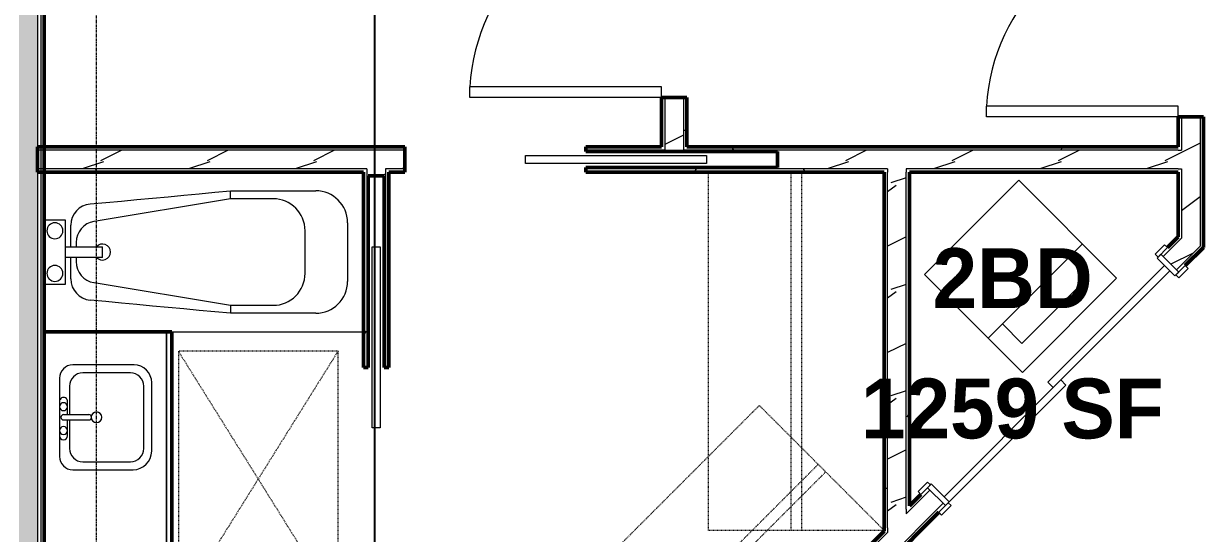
# Model space of a CAD drawing. Extents: x -4294 to -464, y 9706 to 12475.
# Drawn here: x -2514 to -2292.3, y 10589.9 to 10685.6 of the extents above; entities that cross this region are included whole.
import ezdxf

# ---------------------------------------------------------------- set-up
doc = ezdxf.new("R2010")
doc.units = 0
doc.linetypes.add('Dash', pattern=[0.25, 0.125, -0.125])
doc.linetypes.add('Grid Line 1_2_', pattern=[0.875, 0.5, -0.125, 0.125, -0.125])
for name, color, linetype, lineweight in [('0-1', 7, 'Continuous', 5), ('0-2', 50, 'Continuous', 13), ('A-AREA-IDEN', 2, 'Continuous', 9), ('A-DOOR-1', 7, 'Continuous', 9), ('A-DOOR-2', 90, 'Continuous', 20), ('A-DOOR-FRAM-1', 90, 'Continuous', 20), ('A-GENM-HDLN-1', 7, 'Dash', 9), ('A-WALL', 113, 'Continuous', 13), ('A-WALL-2', 250, 'Continuous', 50), ('A-WALL-3', 50, 'Continuous', 13), ('A-WALL-PATT-1', 7, 'Continuous', 9), ('A-WALL-PATT-2', 8, 'Continuous', 9), ('A-WALL-PATT-5', 111, 'Continuous', 9), ('I-WALL-1', 2, 'Continuous', 50), ('P-SANR-FIXT-1', 7, 'Continuous', 9), ('Q-CASE-1', 250, 'Continuous', 50), ('Q-CASE-2', 7, 'Continuous', 9), ('Q-CASE-HDLN-1', 7, 'Dash', 9), ('S-GRID-1', 1, 'Grid Line 1_2_', 9)]:
    doc.layers.add(name, color=color, linetype=linetype, lineweight=lineweight)
doc.styles.add('Century Gothic_B', font='Gothicb.ttf', dxfattribs={"height": 11.25})
doc.dimstyles.new('OD__1__Tol__', dxfattribs={"dimscale": 12, "dimtxt": 11.746893, "dimasz": 1.25, "dimexe": 0.9375, "dimexo": 0.625, "dimgap": 0.15625, "dimtad": 1, "dimdec": 0, "dimzin": 3, "dimdsep": 46, "dimlunit": 4, "dimtxsty": 'Century Gothic_B', "dimblk1": 'OBLIQUE', "dimblk2": 'OBLIQUE', "dimsah": 1, "dimcen": 0.09, "dimdle": 0.9375, "dimazin": 0, "dimtfac": 1, "dimtdec": 4, "dimtix": 1, "dimtmove": 0, "dimatfit": 3, "dimfxl": 1, "dimtvp": 1, "dimtfill": 1, "dimfrac": 2, "dimtolj": 1, "dimtzin": 0, "dimarcsym": 2})
pattern_1 = [(0, (0, 0), (38.4, 9.6), [1.584, -27.216, 1.584, -27.216, -153.6]), (0, (0, 0), (38.4, 9.6), [-57.6, 1.584, -56.016, 1.584, -27.216, -67.2]), (0, (0, 0), (38.4, 9.6), [-144, 1.584, -17.616, 1.584, -46.416]), (120, (14.4, 4.8), (-27.513844, 28.4553755), [1.584, -27.216, 1.584, -27.216, -153.6]), (120, (14.4, 4.8), (-27.513844, 28.4553755), [-57.6, 1.584, -56.016, 1.584, -27.216, -67.2]), (120, (14.4, 4.8), (-27.513844, 28.4553755), [-144, 1.584, -17.616, 1.584, -46.416]), (240, (19.2, 24), (-10.886156, -38.0553755), [1.584, -27.216, 1.584, -27.216, -153.6]), (240, (19.2, 24), (-10.886156, -38.0553755), [-57.6, 1.584, -56.016, 1.584, -27.216, -67.2]), (240, (19.2, 24), (-10.886156, -38.0553755), [-144, 1.584, -17.616, 1.584, -46.416])]
pattern_2 = [(216.87, (7.997, 19.992), (59.9755286, 39.9843071), [9.996, -89.964]), (206.565, (19.992, 13.994), (-19.991807, -19.992219), [22.352, -22.352]), (198.435, (19.992, 3.998), (-39.983821, -19.991955), [12.644, -50.576])]

# ---------------------------------------------------------------- blocks, each defined once
blk = doc.blocks.new('Single-Flush - 36_ x 84_-1372824-FLOOR PLAN - 2ND FLOOR')
at = {"layer": 'A-DOOR-1'}
blk.add_arc((18, -2.38), 36.07, 180, 266.8211, dxfattribs=at)
at = {"layer": 'A-DOOR-2'}
for p, q in [((16, -2.38), (16, -38.39)), ((18, -2.38), (16, -2.38)), ((18, -2.38), (18, -38.39)), ((18, -38.39), (16, -38.39))]:
    blk.add_line(p, q, dxfattribs=at)
blk = doc.blocks.new('Pocket_Door_2385 - 34_ x 80_-1722096-FLOOR PLAN - 2ND FLOOR')
at = {"layer": 'A-DOOR-2'}
for p, q in [((-39.67, -0.75), (-39.67, 0.75)), ((-39.67, 0.75), (-5.67, 0.75)), ((-5.67, 0.75), (-5.67, -0.75)), ((-5.67, -0.75), (-39.67, -0.75))]:
    blk.add_line(p, q, dxfattribs=at)
blk = doc.blocks.new('Bath Tub - Maestro - 60_x30_-V51-FLOOR PLAN - 2ND FLOOR')
at = {"layer": 'P-SANR-FIXT-1'}
for p, q in [((35, -3.5), (51, -3.5)), ((35, -5), (35, -3.5)), ((35, -5), (9.35, -9.26)), ((43, -5), (35, -5)), ((4, -9), (0, -9)), ((4, -14), (4, -9)), ((5, -14), (5, -9.96)), ((49, -19), (49, -11)), ((57, -9.5), (57, -20.5)), ((6, -13.2), (6, -14)), ((4, -16), (4, -14)), ((4, -14), (10.94, -14)), ((10.94, -16), (10.94, -14)), ((4, -21), (4, -16)), ((10.94, -16), (4, -16)), ((5, -20.04), (5, -16)), ((6, -16), (6, -16.8)), ((0, -21), (4, -21)), ((9.35, -20.74), (35, -25)), ((35, -25), (35, -26.5)), ((35, -25), (43, -25)), ((51, -26.5), (35, -26.5)), ((24, -30), (60, -30))]:
    blk.add_line(p, q, dxfattribs=at)
at = {"layer": 'P-SANR-FIXT-1', "flags": 128}
for points in [[(8.63, -5.97), (11.56, -5.7), (14.49, -5.42), (17.42, -5.15), (20.35, -4.87), (23.28, -4.6), (26.21, -4.32), (29.14, -4.05), (32.07, -3.77), (35, -3.5)], [(35, -26.5), (32.07, -26.23), (29.14, -25.95), (26.21, -25.68), (23.28, -25.4), (20.35, -25.13), (17.42, -24.85), (14.49, -24.58), (11.56, -24.3), (8.63, -24.03)]]:
    blk.add_lwpolyline(points, dxfattribs=at)
at = {"layer": 'P-SANR-FIXT-1'}
for centre, radius, start, end in [((51, -9.5), 6, 0, 90), ((9, -9.96), 4, 95.3558, 180), ((43, -11), 6, 360, 90), ((2, -11), 1.5, 0, 180), ((2, -11), 1.5, 180, 360), ((10, -13.2), 4, 99.4223, 180), ((10.94, -15), 1.5, 0, 137.9289), ((10.94, -15), 1.5, 222.0711, 360), ((2, -19), 1.5, 0, 180), ((10, -16.8), 4, 180, 260.5777), ((2, -19), 1.5, 180, 360), ((43, -19), 6, 270, 0), ((9, -20.04), 4, 180, 264.6442), ((51, -20.5), 6, 270, 0)]:
    blk.add_arc(centre, radius, start, end, dxfattribs=at)
blk = doc.blocks.new('OD_CW_Base Cabinet - OD_CW_Base Cabinet-1833608-FLOOR PLAN - 2ND FLOOR')
at = {"layer": 'Q-CASE-1'}
for p, q in [((0.74, -24), (0.74, 0)), ((0.74, 0), (66.57, 0)), ((66.57, 0), (66.57, -24))]:
    blk.add_line(p, q, dxfattribs=at)
at = {"layer": 'Q-CASE-2'}
for p, q in [((0.74, -1), (0.74, 0)), ((0.74, 0), (66.57, 0)), ((66.57, -1), (0.74, -1)), ((0.74, -24), (0.74, -1)), ((0.74, -1), (66.57, -1)), ((66.57, 0), (66.57, -1)), ((66.57, -1), (66.57, -24))]:
    blk.add_line(p, q, dxfattribs=at)
blk = doc.blocks.new('M_Sink Vanity-Square - 500 x 440mm-1352614-FLOOR PLAN - 2ND FLOOR')
at = {"layer": 'P-SANR-FIXT-1'}
for p, q in [((7.96, 7.09), (-6.72, 7.09)), ((7.96, 7.09), (-6.72, 7.09)), ((3.62, 7.09), (-2.88, 7.09)), ((-9.22, 4.59), (-9.22, -6.73)), ((-9.22, 4.59), (-9.22, -6.73)), ((0.12, 5.22), (-5.22, 5.22)), ((-2.88, 5.59), (0.12, 5.59)), ((0.12, 6.33), (0.12, 1.59)), ((1.12, 6.33), (1.12, 1.59)), ((1.12, 5.59), (3.62, 5.59)), ((6.46, 5.22), (1.12, 5.22)), ((10.46, -6.91), (10.46, 4.59)), ((10.46, -6.91), (10.46, 4.59)), ((-7.72, 2.72), (-7.72, -6.23)), ((8.96, -6.23), (8.96, 2.72)), ((-5.22, -8.73), (6.46, -8.73)), ((-5.72, -10.23), (7.14, -10.23)), ((-5.72, -10.23), (7.14, -10.23))]:
    blk.add_line(p, q, dxfattribs=at)
for centre, radius, start, end in [((-6.72, 4.59), 2.5, 90, 180), ((-6.72, 4.59), 2.5, 90, 180), ((-2.88, 6.34), 0.75, 90, 270), ((-1.88, 6.34), 0.75, 360, 180), ((0.62, 6.33), 0.5, 360, 180), ((2.62, 6.34), 0.75, 360, 180), ((3.62, 6.34), 0.75, 270, 90), ((7.96, 4.59), 2.5, 0, 90), ((7.96, 4.59), 2.5, 360, 90), ((-5.22, 2.72), 2.5, 90, 180), ((-1.88, 6.34), 0.75, 180, 0), ((2.62, 6.34), 0.75, 180, 360), ((6.46, 2.72), 2.5, 0, 90), ((0.62, 0.13), 1, 360, 180), ((0.62, 0.13), 1, 180, 0), ((0.62, 1.59), 0.5, 180, 0), ((-5.22, -6.23), 2.5, 180, 270), ((6.46, -6.23), 2.5, 270, 0), ((-5.72, -6.73), 3.5, 180, 270), ((-5.72, -6.73), 3.5, 180, 270), ((7.14, -6.91), 3.32, 270, 360), ((7.14, -6.91), 3.32, 270, 0)]:
    blk.add_arc(centre, radius, start, end, dxfattribs=at)
blk = doc.blocks.new('ADA Clearances - 30_x48_-V14-FLOOR PLAN - 2ND FLOOR')
at = {"layer": 'A-GENM-HDLN-1'}
for p, q in [((15, -24), (-15, 24)), ((-15, -24), (15, 24)), ((15, 24), (-15, 24)), ((-15, 24), (-15, -24)), ((15, -24), (15, 24)), ((-15, -24), (15, -24))]:
    blk.add_line(p, q, dxfattribs=at)
blk = doc.blocks.new('OD_CW_Closet - OD_CW_Closet-2069093-FLOOR PLAN - 2ND FLOOR')
at = {"layer": 'Q-CASE-HDLN-1'}
for p, q in [((0.74, -24), (0.74, 9.27)), ((0.74, 9.27), (80.94, 9.27)), ((80.94, 9.27), (80.94, -24)), ((0.74, -6.37), (80.94, -6.37)), ((0.74, -8.37), (80.94, -8.37)), ((80.94, -24), (0.74, -24))]:
    blk.add_line(p, q, dxfattribs=at)
blk = doc.blocks.new('OD_CW_Closet - OD_CW_Closet-2069094-FLOOR PLAN - 2ND FLOOR')
at = {"layer": 'Q-CASE-HDLN-1'}
for p, q in [((0.74, -24), (0.74, 9)), ((0.74, 9), (68.04, 9)), ((68.04, 9), (68.04, -24)), ((0.74, -6.5), (68.04, -6.5)), ((0.74, -8.5), (68.04, -8.5)), ((68.04, -24), (0.74, -24))]:
    blk.add_line(p, q, dxfattribs=at)
blk = doc.blocks.new('Stacked Washer and Dryer - 26_x25_ - Private-1372850-FLOOR PLAN - 2ND FLOOR')
at = {"layer": 'P-SANR-FIXT-1'}
for p, q in [((0, 12.5), (26, 12.5)), ((0, 12.5), (0, -12.5)), ((16.90625, -12.5), (16.90625, 12.5)), ((26, 12.5), (26, -12.5)), ((22.09375, 8.75), (16.90625, 8.75)), ((22.09375, -8.75), (22.09375, 8.75)), ((16.90625, -8.75), (22.09375, -8.75)), ((26, -12.5), (0, -12.5))]:
    blk.add_line(p, q, dxfattribs=at)
blk = doc.blocks.new('FOLDING_SLIDING CLOSET - 60_ x 80_-1494136-FLOOR PLAN - 2ND FLOOR')
at = {"layer": 'A-DOOR-1'}
for p, q in [((-32.75, 3.25), (-30.25, 3.25)), ((-32.75, 2.5), (-32.75, 3.25)), ((-30.25, 2.5), (-32.75, 2.5)), ((-30.25, 3.25), (-30.25, 2.5)), ((30.25, 3.25), (32.75, 3.25)), ((30.25, 2.5), (30.25, 3.25)), ((32.75, 2.5), (30.25, 2.5)), ((32.75, 3.25), (32.75, 2.5)), ((-32.75, -2.25), (-30.25, -2.25)), ((-32.75, -3), (-32.75, -2.25)), ((-30.25, -3), (-32.75, -3)), ((-30.25, -2.25), (-30.25, -3)), ((30.25, -2.25), (32.75, -2.25)), ((30.25, -3), (30.25, -2.25)), ((32.75, -3), (30.25, -3)), ((32.75, -2.25), (32.75, -3))]:
    blk.add_line(p, q, dxfattribs=at)
at = {"layer": 'A-DOOR-2'}
for p, q in [((-1, 0.5), (30, 0.5)), ((-1, -0.88), (-1, 0.5)), ((30, 0.5), (30, -0.88)), ((-30, -0.88), (1, -0.88)), ((-30, -2.25), (-30, -0.88)), ((30, -0.88), (-1, -0.88)), ((1, -0.88), (1, -2.25)), ((1, -2.25), (-30, -2.25))]:
    blk.add_line(p, q, dxfattribs=at)
at = {"layer": 'A-DOOR-FRAM-1'}
for p, q in [((-31, 2.5), (-30, 2.5)), ((-31, -2.25), (-31, 2.5)), ((-30, 2.5), (-30, -2.25)), ((30, 2.5), (31, 2.5)), ((30, -2.25), (30, 2.5)), ((31, 2.5), (31, -2.25)), ((-30, -2.25), (-31, -2.25)), ((31, -2.25), (30, -2.25))]:
    blk.add_line(p, q, dxfattribs=at)
blk = doc.blocks.new('CTR - 1st Phase - Unit Layouts_rvt-1-FLOOR PLAN - 2ND FLOOR')
at = {"layer": 'A-WALL-PATT-1'}
h = blk.add_hatch(dxfattribs=at)
h.set_pattern_fill('FP_1', color=256, style=0, pattern_type=2)
h.set_pattern_definition(pattern_1)
h.paths.add_polyline_path([(-2389.37, 10662.5), (-2389.37, 10671.76), (-2390, 10671.76), (-2390, 10662.5)], flags=0)
h.paths.add_polyline_path([(-2389.37, 10707.76), (-2389.37, 10843.14), (-2390, 10843.14), (-2390, 10707.76)], flags=0)
h = blk.add_hatch(dxfattribs=at)
h.set_pattern_fill('FP_1', color=256, style=0, pattern_type=2)
h.set_pattern_definition(pattern_1)
h.paths.add_polyline_path([(-2297.07, 10645.58), (-2296.45, 10646.21), (-2296.45, 10658.38), (-2297.07, 10658.38), (-2297.07, 10646.21)], flags=0)
h.paths.add_polyline_path([(-2296.45, 10661.88), (-2296.45, 10668.13), (-2297.07, 10668.13), (-2297.07, 10661.88)], flags=0)
h.paths.add_polyline_path([(-2297.07, 10704.13), (-2296.45, 10704.13), (-2296.45, 10843.14), (-2297.07, 10843.14), (-2297.07, 10752.18)], flags=0)
h = blk.add_hatch(dxfattribs=at)
h.set_pattern_fill('FP_1', color=256, style=0, pattern_type=2)
h.set_pattern_definition(pattern_1)
h.paths.add_polyline_path([(-2292.95, 10643.88), (-2292.32, 10644.5), (-2292.32, 10668.13), (-2292.95, 10668.13), (-2292.95, 10644.5)], flags=0)
h.paths.add_polyline_path([(-2292.95, 10704.13), (-2292.32, 10704.13), (-2292.32, 10843.14), (-2292.95, 10843.14), (-2292.95, 10761.45)], flags=0)
h = blk.add_hatch(dxfattribs=at)
h.set_pattern_fill('FP_1', color=256, style=0, pattern_type=2)
h.set_pattern_definition(pattern_1)
h.paths.add_polyline_path([(-2337.3, 10661.88), (-2297.07, 10661.88), (-2297.07, 10662.5), (-2390, 10662.5), (-2390, 10661.88), (-2347.18, 10661.88)], flags=0)
h.paths.add_polyline_path([(-2393.5, 10661.88), (-2393.5, 10662.5), (-2408.37, 10662.5), (-2408.37, 10661.88), (-2402.31, 10661.88)], flags=0)
h.paths.add_polyline_path([(-2442.37, 10661.88), (-2442.37, 10662.5), (-2510.12, 10662.49), (-2510.12, 10661.88), (-2457.44, 10661.88)], flags=0)
h = blk.add_hatch(dxfattribs=at)
h.set_pattern_fill('FP_1', color=256, style=0, pattern_type=2)
h.set_pattern_definition(pattern_1)
h.paths.add_polyline_path([(-2347.18, 10657.75), (-2297.07, 10657.75), (-2297.07, 10658.38), (-2348.17, 10658.38), (-2348.17, 10657.75), (-2347.55, 10657.75)], flags=0)
h.paths.add_polyline_path([(-2372.37, 10657.75), (-2351.67, 10657.75), (-2351.67, 10658.38), (-2408.37, 10658.38), (-2408.37, 10657.75), (-2402.31, 10657.75)], flags=0)
h.paths.add_polyline_path([(-2449.5, 10657.75), (-2449.5, 10658.38), (-2510.12, 10658.37), (-2510.12, 10657.75), (-2450.12, 10657.75)], flags=0)
h.paths.add_polyline_path([(-2442.37, 10657.75), (-2442.37, 10658.38), (-2446, 10658.38), (-2446, 10657.75), (-2443.66, 10657.75)], flags=0)
h = blk.add_hatch(dxfattribs=at)
h.set_pattern_fill('FP_1', color=256, style=0, pattern_type=2)
h.set_pattern_definition(pattern_1)
h.paths.add_polyline_path([(-2449.5, 10568.43), (-2449.5, 10587.06), (-2450.12, 10587.06), (-2450.12, 10569.05)], flags=0)
h.paths.add_polyline_path([(-2449.5, 10621.06), (-2449.5, 10657.75), (-2450.12, 10657.75), (-2450.12, 10621.06)], flags=0)
h = blk.add_hatch(dxfattribs=at)
h.set_pattern_fill('FP_1', color=256, style=0, pattern_type=2)
h.set_pattern_definition(pattern_1)
h.paths.add_polyline_path([(-2352.3, 10590.36), (-2351.67, 10590.98), (-2351.67, 10657.75), (-2352.3, 10657.75), (-2352.3, 10590.98)], flags=0)
h = blk.add_hatch(dxfattribs=at)
h.set_pattern_fill('FP_1', color=256, style=0, pattern_type=2)
h.set_pattern_definition(pattern_1)
h.paths.add_polyline_path([(-2348.17, 10594.48), (-2347.55, 10595.11), (-2347.55, 10657.75), (-2348.17, 10657.75), (-2348.17, 10595.58)], flags=0)
h = blk.add_hatch(dxfattribs=at)
h.set_pattern_fill('FP_1', color=256, style=0, pattern_type=2)
h.set_pattern_definition(pattern_1)
h.paths.add_polyline_path([(-2480.62, 10461.15), (-2440.59, 10501.18), (-2441.03, 10501.63), (-2481.06, 10461.6)], flags=0)
h.paths.add_polyline_path([(-2415.13, 10526.64), (-2411.42, 10530.35), (-2411.86, 10530.79), (-2415.58, 10527.08), (-2415.31, 10526.82)], flags=0)
h.paths.add_polyline_path([(-2408.95, 10532.83), (-2351.67, 10590.1), (-2351.67, 10590.98), (-2409.39, 10533.27)], flags=0)
h.paths.add_polyline_path([(-2348.17, 10593.6), (-2343.72, 10598.06), (-2344.16, 10598.5), (-2348.17, 10594.48), (-2348.17, 10593.89)], flags=0)
h.paths.add_polyline_path([(-2299.88, 10641.9), (-2296.45, 10645.33), (-2296.45, 10646.21), (-2300.32, 10642.34)], flags=0)
h = blk.add_hatch(dxfattribs=at)
h.set_pattern_fill('FP_1', color=256, style=0, pattern_type=2)
h.set_pattern_definition(pattern_1)
h.paths.add_polyline_path([(-2477.7, 10458.24), (-2437.67, 10498.27), (-2438.12, 10498.71), (-2478.15, 10458.68)], flags=0)
h.paths.add_polyline_path([(-2412.22, 10523.72), (-2340.8, 10595.14), (-2341.24, 10595.58), (-2412.66, 10524.17)], flags=0)
h.paths.add_polyline_path([(-2296.96, 10638.98), (-2292.32, 10643.62), (-2292.32, 10644.5), (-2297.4, 10639.42)], flags=0)
at = {"layer": 'A-WALL-PATT-2'}
h = blk.add_hatch(dxfattribs=at)
h.set_pattern_fill('FP_2', color=256, style=0, pattern_type=2)
h.set_pattern_definition(pattern_2)
h.paths.add_polyline_path([(-2390, 10661.88), (-2390, 10671.76), (-2393.5, 10671.76), (-2393.5, 10661.88)], flags=0)
h.paths.add_polyline_path([(-2390, 10707.76), (-2390, 10843.14), (-2393.5, 10843.14), (-2393.5, 10707.76)], flags=0)
h = blk.add_hatch(dxfattribs=at)
h.set_pattern_fill('FP_2', color=256, style=0, pattern_type=2)
h.set_pattern_definition(pattern_2)
h.paths.add_polyline_path([(-2296.45, 10645.33), (-2292.95, 10648.83), (-2292.95, 10668.13), (-2296.45, 10668.13), (-2296.45, 10645.58)], flags=0)
h.paths.add_polyline_path([(-2296.45, 10704.13), (-2292.95, 10704.13), (-2292.95, 10843.14), (-2296.45, 10843.14), (-2296.45, 10753.59)], flags=0)
h = blk.add_hatch(dxfattribs=at)
h.set_pattern_fill('FP_2', color=256, style=0, pattern_type=2)
h.set_pattern_definition(pattern_2)
h.paths.add_polyline_path([(-2296.45, 10658.38), (-2296.45, 10661.88), (-2408.37, 10661.88), (-2408.37, 10661.63), (-2372.37, 10661.63), (-2372.37, 10658.63), (-2408.37, 10658.63), (-2408.37, 10658.38), (-2297.07, 10658.38)], flags=0)
h.paths.add_polyline_path([(-2443.66, 10658.38), (-2442.37, 10658.38), (-2442.37, 10661.88), (-2510.12, 10661.88), (-2510.12, 10658.38), (-2446, 10658.38)], flags=0)
h = blk.add_hatch(dxfattribs=at)
h.set_pattern_fill('FP_2', color=256, style=0, pattern_type=2)
h.set_pattern_definition(pattern_2)
h.paths.add_polyline_path([(-2446, 10569.88), (-2446, 10587.06), (-2449.5, 10587.06), (-2449.5, 10573.38), (-2446.26, 10570.14)], flags=0)
h.paths.add_polyline_path([(-2446.25, 10621.06), (-2446, 10621.06), (-2446, 10658.38), (-2449.5, 10658.38), (-2449.5, 10621.06), (-2449.25, 10621.06), (-2449.25, 10657.06), (-2446.25, 10657.06), (-2446.25, 10623.47)], flags=0)
h = blk.add_hatch(dxfattribs=at)
h.set_pattern_fill('FP_2', color=256, style=0, pattern_type=2)
h.set_pattern_definition(pattern_2)
h.paths.add_polyline_path([(-2351.67, 10590.1), (-2348.17, 10593.6), (-2348.17, 10658.38), (-2351.67, 10658.38), (-2351.67, 10590.36)], flags=0)
h = blk.add_hatch(dxfattribs=at)
h.set_pattern_fill('FP_2', color=256, style=0, pattern_type=2)
h.set_pattern_definition(pattern_2)
h.paths.add_polyline_path([(-2478.15, 10458.68), (-2438.12, 10498.71), (-2440.59, 10501.18), (-2480.62, 10461.15)], flags=0)
h.paths.add_polyline_path([(-2412.66, 10524.17), (-2341.24, 10595.58), (-2343.72, 10598.06), (-2415.13, 10526.64)], flags=0)
h.paths.add_polyline_path([(-2297.4, 10639.42), (-2292.95, 10643.88), (-2292.95, 10648.83), (-2299.88, 10641.9), (-2297.49, 10639.51)], flags=0)
at = {"layer": 'A-WALL-2'}
for p, q in [((-2389.37, 10671.76), (-2394.12, 10671.76)), ((-2394.12, 10671.76), (-2394.12, 10662.5)), ((-2389.37, 10662.5), (-2389.37, 10671.76)), ((-2292.32, 10668.13), (-2297.07, 10668.13)), ((-2297.07, 10668.13), (-2297.07, 10662.5)), ((-2292.32, 10650.33), (-2292.32, 10668.13)), ((-2442.37, 10662.5), (-2511.37, 10662.5)), ((-2511.37, 10662.5), (-2511.37, 10657.75)), ((-2442.37, 10657.75), (-2442.37, 10662.5)), ((-2394.12, 10662.5), (-2408.37, 10662.5)), ((-2408.37, 10662.5), (-2408.37, 10661.63)), ((-2408.37, 10661.63), (-2372.37, 10661.63)), ((-2297.07, 10662.5), (-2389.37, 10662.5)), ((-2372.37, 10661.63), (-2372.37, 10658.63)), ((-2372.37, 10658.63), (-2408.37, 10658.63)), ((-2408.37, 10658.63), (-2408.37, 10657.75)), ((-2511.37, 10657.75), (-2450.12, 10657.75)), ((-2450.12, 10657.75), (-2450.12, 10621.06)), ((-2449.25, 10621.06), (-2449.25, 10657.06)), ((-2449.25, 10657.06), (-2446.25, 10657.06)), ((-2446.25, 10657.06), (-2446.25, 10621.06)), ((-2445.37, 10657.75), (-2442.37, 10657.75)), ((-2445.37, 10621.06), (-2445.37, 10657.75)), ((-2408.37, 10657.75), (-2352.3, 10657.75)), ((-2352.3, 10657.75), (-2352.3, 10590.36)), ((-2347.55, 10657.75), (-2297.07, 10657.75)), ((-2347.55, 10595.11), (-2347.55, 10657.75)), ((-2297.07, 10657.75), (-2297.07, 10645.58)), ((-2292.32, 10644.5), (-2292.32, 10650.33)), ((-2297.07, 10645.58), (-2299.08, 10643.58)), ((-2295.72, 10640.22), (-2292.32, 10643.62)), ((-2292.32, 10643.62), (-2292.32, 10644.5)), ((-2450.12, 10621.06), (-2449.25, 10621.06)), ((-2446.25, 10621.06), (-2445.37, 10621.06)), ((-2345.4, 10597.26), (-2347.55, 10595.11)), ((-2412.22, 10523.72), (-2342.04, 10593.9)), ((-2352.3, 10590.36), (-2408.95, 10533.71))]:
    blk.add_line(p, q, dxfattribs=at)
at = {"layer": 'A-WALL-3'}
for p, q in [((-2393.5, 10671.76), (-2393.5, 10662.5)), ((-2390, 10671.76), (-2390, 10662.5)), ((-2296.45, 10668.13), (-2296.45, 10661.88)), ((-2292.95, 10668.13), (-2292.95, 10649.71)), ((-2442.37, 10661.88), (-2511.37, 10661.88)), ((-2393.5, 10661.88), (-2408.37, 10661.88)), ((-2393.5, 10662.5), (-2393.5, 10661.88)), ((-2390, 10662.5), (-2390, 10661.88)), ((-2297.07, 10661.88), (-2390, 10661.88)), ((-2297.07, 10661.88), (-2296.45, 10661.88)), ((-2449.5, 10658.38), (-2511.37, 10658.38)), ((-2449.5, 10658.38), (-2449.5, 10657.75)), ((-2442.37, 10658.38), (-2446, 10658.38)), ((-2446, 10658.38), (-2446, 10657.75)), ((-2351.67, 10658.38), (-2408.37, 10658.38)), ((-2351.67, 10658.38), (-2351.67, 10657.75)), ((-2297.07, 10658.38), (-2348.17, 10658.38)), ((-2348.17, 10658.38), (-2348.17, 10657.75)), ((-2297.07, 10658.38), (-2296.45, 10658.38)), ((-2296.45, 10658.38), (-2296.45, 10646.21)), ((-2449.5, 10657.75), (-2449.5, 10621.06)), ((-2446, 10657.75), (-2446, 10621.06)), ((-2351.67, 10590.98), (-2351.67, 10657.75)), ((-2348.17, 10594.48), (-2348.17, 10657.75)), ((-2292.95, 10649.71), (-2292.95, 10648.83)), ((-2292.95, 10648.83), (-2292.95, 10643.88)), ((-2296.45, 10645.33), (-2299.88, 10641.9)), ((-2296.45, 10646.21), (-2296.45, 10645.33)), ((-2292.95, 10643.88), (-2297.4, 10639.42)), ((-2343.72, 10598.06), (-2348.17, 10593.6)), ((-2341.24, 10595.58), (-2412.66, 10524.17)), ((-2348.17, 10594.48), (-2348.17, 10593.6)), ((-2351.67, 10590.1), (-2408.95, 10532.83)), ((-2351.67, 10590.98), (-2351.67, 10590.1))]:
    blk.add_line(p, q, dxfattribs=at)
at = {"layer": '0-2'}
for name, p, rotation in [('Single-Flush - 36_ x 84_-1372824-FLOOR PLAN - 2ND FLOOR', (-2391.75, 10689.76), 269.9999999999788), ('Single-Flush - 36_ x 84_-1372824-FLOOR PLAN - 2ND FLOOR', (-2294.7, 10686.13), 270.0000000000275), ('Pocket_Door_2385 - 34_ x 80_-1722096-FLOOR PLAN - 2ND FLOOR', (-2425.37, 10660.13), 180), ('OD_CW_Closet - OD_CW_Closet-2069094-FLOOR PLAN - 2ND FLOOR', (-2376.3, 10589.71), 90.00000000002574), ('Stacked Washer and Dryer - 26_x25_ - Private-1372850-FLOOR PLAN - 2ND FLOOR', (-2335.86, 10647.39), 315.0000000000858), ('Pocket_Door_2385 - 34_ x 80_-1722096-FLOOR PLAN - 2ND FLOOR', (-2447.75, 10604.06), 269.9999999999695), ('FOLDING_SLIDING CLOSET - 60_ x 80_-1494136-FLOOR PLAN - 2ND FLOOR', (-2320.47, 10618.65), 45.00000000005919), ('OD_CW_Base Cabinet - OD_CW_Base Cabinet-1833608-FLOOR PLAN - 2ND FLOOR', (-2486.12, 10628.49), 269.9999999999662), ('ADA Clearances - 30_x48_-V14-FLOOR PLAN - 2ND FLOOR', (-2469.92, 10600.13), 180), ('M_Sink Vanity-Square - 500 x 440mm-1352614-FLOOR PLAN - 2ND FLOOR', (-2500.16, 10611.1), 89.99999999996577), ('OD_CW_Closet - OD_CW_Closet-2069093-FLOOR PLAN - 2ND FLOOR', (-2426.44, 10550.16), 45.00000000002297)]:
    blk.add_blockref(name, p, dxfattribs=dict(at, rotation=rotation))
blk.add_blockref('Bath Tub - Maestro - 60_x30_-V51-FLOOR PLAN - 2ND FLOOR', (-2510.12, 10657.75), dxfattribs=at)
blk = doc.blocks.new('CTR - 1st Phase - Shell_rvt-1-FLOOR PLAN - 2ND FLOOR')
at = {"layer": 'S-GRID-1'}
blk.add_line((-2500.32, 9836.18), (-2500.32, 12413.74), dxfattribs=at)
blk = doc.blocks.new('_Oblique')
at = {"color": 0, "linetype": 'ByBlock', "lineweight": -2}
blk.add_line((-0.5, -0.5), (0.5, 0.5), dxfattribs=at)
blk = doc.blocks.new('*D383')
at = {"color": 0, "lineweight": -2}
for p, q in [((-2448, 10407.54), (-2448, 12098.44)), ((-2444.92, 12087.19), (-2459.25, 12087.19)), ((-2444.92, 10418.79), (-2459.25, 10418.79))]:
    blk.add_line(p, q, dxfattribs=at)
at = {"layer": 'Defpoints', "color": 0}
for p in [(-2448, 12087.19), (-2437.42, 12087.19), (-2437.42, 10418.79)]:
    blk.add_point(p, dxfattribs=at)
at = {"color": 0, "lineweight": -2, "xscale": 15, "yscale": 15, "zscale": 15}
for p, rotation in [((-2448, 12087.19), 90), ((-2448, 10418.79), 270)]:
    blk.add_blockref('_Oblique', p, dxfattribs=dict(at, rotation=rotation))
at = {"color": 0, "insert": (-2458.45, 11252.99), "char_height": 11.25, "attachment_point": 5, "rotation": 90, "style": 'Century Gothic_B', "bg_fill": 3, "box_fill_scale": 1.25, "bg_fill_color": 257, "bg_fill_transparency": 0}
blk.add_mtext('\\A1;139\'-0" [42377]', dxfattribs=at)

msp = doc.modelspace()

# ---------------------------------------------------------------- hatches: boundary and pattern name
at = {"layer": 'A-WALL-PATT-5'}
h = msp.add_hatch(dxfattribs=at)
h.set_pattern_fill('FP_41', color=256, style=0, pattern_type=2)
h.set_pattern_definition([(161.57, (0.6, 0.6), (-4.80033747, -0.00041462), [0, -34.152, 3.792, 0]), (18.43, (-0.6, 0.6), (-4.80033747, 0.00041462), [0, -34.152, 3.792, 0]), (108.43, (0.6, 0.6), (2.39913218, -12.00105099), [11.382, -26.562]), (71.57, (-0.6, 0.6), (2.39913218, 12.00105099), [11.382, -26.562])])
h.paths.add_polyline_path([(-2514.8737, 10453.9144), (-2511.3737, 10453.9144), (-2511.3737, 10843.5144), (-2514.8737, 10843.5144), (-2514.8737, 10454.5394)], flags=0)
h = msp.add_hatch(dxfattribs=at)
h.set_pattern_fill('FP_1', color=256, style=0, pattern_type=2)
h.set_pattern_definition(pattern_1)
h.paths.add_polyline_path([(-2511.3737, 10454.5394), (-2510.7487, 10454.5394), (-2510.7487, 10843.1394), (-2511.3737, 10843.1394), (-2511.3737, 10455.1644)], flags=0)
h = msp.add_hatch(dxfattribs=at)
h.set_pattern_fill('FP_1', color=256, style=0, pattern_type=2)
h.set_pattern_definition(pattern_1)
h.paths.add_polyline_path([(-2510.1237, 10455.1644), (-2510.1237, 10843.1394), (-2510.7487, 10843.1394), (-2510.7487, 10455.1644)], flags=0)

# ---------------------------------------------------------------- linework, layer by layer
at = {"layer": 'A-WALL'}
for p, q in [((-2511.3737, 10843.5144), (-2511.3737, 10453.9144)), ((-2510.7487, 10843.5144), (-2510.7487, 10454.5394))]:
    msp.add_line(p, q, dxfattribs=at)
at = {"layer": 'I-WALL-1'}
msp.add_line((-2510.1237, 10455.1644), (-2510.1237, 10843.5144), dxfattribs=at)

# ---------------------------------------------------------------- block references
at = {"layer": '0-1'}
for name in ['CTR - 1st Phase - Shell_rvt-1-FLOOR PLAN - 2ND FLOOR', 'CTR - 1st Phase - Unit Layouts_rvt-1-FLOOR PLAN - 2ND FLOOR']:
    msp.add_blockref(name, (0, 0), dxfattribs=at)

# ---------------------------------------------------------------- texts
at = {"layer": 'A-AREA-IDEN', "char_height": 11.25, "attachment_point": 1, "style": 'Century Gothic_B'}
for s, insert, width in [('2BD', (-2343.2143, 10643.4658), 35.98125), ('1259 SF', (-2356.6553, 10619.0082), 68.55375)]:
    msp.add_mtext(s, dxfattribs=dict(at, insert=insert, width=width))

# ---------------------------------------------------------------- next in the draw order: dimensions: what is measured, and where the dimension line sits
dim = msp.add_linear_dim(base=(-2448, 12087.1894), p1=(-2437.415, 10418.7894), p2=(-2437.415, 12087.1894), angle=90, dimstyle='OD__1__Tol__', override={"dimpost": '<>'})
dim.commit()
dim.dimension.update_dxf_attribs({"geometry": '*D383', "text_midpoint": (-2458.4464, 11252.9894)})

doc.saveas('drawing.dxf')
